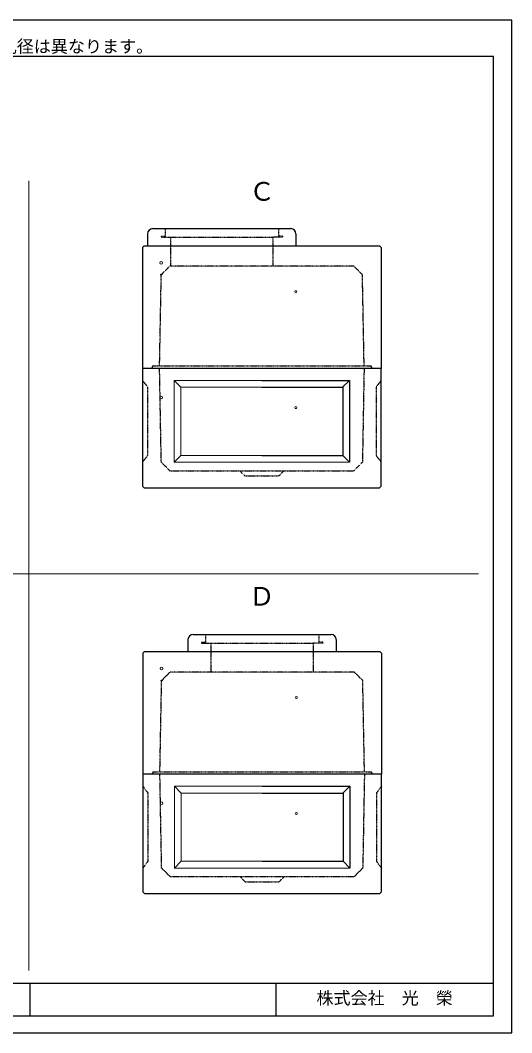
# Model space of a CAD drawing. Units: millimetres, scale not verified. Extents: x -420 to 421, y -297 to 297.
# Drawn here: x 132 to 421, y -297 to 297 of the extents above; entities that cross this region are included whole.
import ezdxf
from ezdxf.enums import TextEntityAlignment as Align

# ---------------------------------------------------------------- set-up
doc = ezdxf.new("R2010")
doc.units = ezdxf.units.MM
doc.header["$PDMODE"] = 32
doc.header["$PDSIZE"] = 0.5
doc.linetypes.add('USER2', pattern=[4.7625, 3.175, -1.5875])
doc.layers.add('0-0', color=7, linetype='Continuous')
for name, color, linetype, lineweight in [('0-1_0', 9, 'Continuous', 25), ('0-2_dims', 7, 'Continuous', 18), ('0-3_pen1実線', 4, 'Continuous', 13), ('0-4_pen2実線', 3, 'Continuous', 13), ('0-5_pen3実線', 7, 'Continuous', 25), ('0-6_pen4実線', 7, 'Continuous', 25), ('0-7_pen2破線', 3, 'USER2', 25), ('0-9_draw', 7, 'Continuous', 13)]:
    doc.layers.add(name, color=color, linetype=linetype, lineweight=lineweight)
doc.styles.add('ＭＳ ゴシック', font='')
doc.styles.get('ＭＳ ゴシック').set_extended_font_data('MS Gothic')

# ---------------------------------------------------------------- blocks, each defined once
blk = doc.blocks.new('部分図 1')
at = {"layer": '0-1_0'}
blk.add_lwpolyline([(0, 0), (16824, 0), (16824, 11878), (0, 11878)], close=True, dxfattribs=at)
at = {"layer": '0-2_dims'}
for p, q in [((11159.96, 731.96), (11159.96, 9993)), ((16434, 5383), (5700, 5383))]:
    blk.add_line(p, q, dxfattribs=at)
at = {"layer": '0-3_pen1実線'}
for p, q in [((14021.48, 9327.53), (14027.44, 9333.49)), ((14495.37, 4566), (14501.33, 4571.96))]:
    blk.add_line(p, q, dxfattribs=at)
at = {"layer": '0-4_pen2実線'}
for centre, radius in [((12712.01, 9033.39), 16), ((14292.01, 8693.39), 12), ((12712.01, 7453.4), 16), ((14292.01, 7333.4), 12), ((12715.93, 4272), 16), ((14295.93, 3932), 12), ((12715.93, 2692), 16), ((14295.93, 2572), 12)]:
    blk.add_circle(centre, radius, dxfattribs=at)
at = {"layer": '0-5_pen3実線'}
for p, q in [((12611.48, 9433.49), (14231.48, 9433.49)), ((12551.48, 9373.49), (12551.48, 9233.49)), ((14291.48, 9373.49), (14291.48, 9233.49)), ((12492.01, 9213.39), (12512.01, 9233.39)), ((12492.01, 9213.39), (12492.01, 7793.39)), ((12512.01, 9233.39), (15272.01, 9233.39)), ((15292.01, 9213.39), (15272.01, 9233.39)), ((15292.01, 9213.39), (15292.01, 7793.39)), ((15292.01, 7793.39), (12492.01, 7793.39)), ((15292.01, 6413.4), (15292.01, 7793.4)), ((14920.01, 7653.4), (14840.01, 7573.4)), ((13892.01, 6773.4), (14842.01, 6773.4)), ((14842.01, 6773.4), (14922.01, 6693.4)), ((12862.01, 6693.4), (14919.31, 6696.1)), ((12512.01, 6393.4), (15272.01, 6393.4)), ((15292.01, 6413.4), (15272.01, 6393.4)), ((13085.37, 4671.96), (14705.37, 4671.96)), ((13025.37, 4611.96), (13025.37, 4471.96)), ((14765.37, 4611.96), (14765.37, 4471.96)), ((12495.93, 4452), (12515.93, 4472)), ((12495.93, 4452), (12495.93, 3032)), ((12515.93, 4472), (15275.93, 4472)), ((15295.93, 4452), (15275.93, 4472)), ((15295.93, 4452), (15295.93, 3032)), ((15295.93, 3032), (12495.93, 3032)), ((15295.93, 1652), (15295.93, 3032)), ((14923.93, 2892), (14843.93, 2812)), ((12865.93, 1932), (14923.23, 1934.7)), ((13895.93, 2012), (14845.93, 2012)), ((14845.93, 2012), (14925.93, 1932)), ((12515.93, 1632), (15275.93, 1632)), ((15295.93, 1652), (15275.93, 1632)), ((11171, 580), (11171, 200))]:
    blk.add_line(p, q, dxfattribs=at)
for points in [[(12492.01, 7793.4), (12492.01, 6413.4), (12512.01, 6393.4)], [(13892.01, 7653.4), (14922.01, 7653.4), (14922.01, 6693.4)], [(13892.01, 7573.4), (14842.01, 7573.4), (14842.01, 6773.4)], [(12495.93, 3032), (12495.93, 1652), (12515.93, 1632)], [(13895.93, 2892), (14925.93, 2892), (14925.93, 1932)], [(13895.93, 2812), (14845.93, 2812), (14845.93, 2012)]]:
    blk.add_lwpolyline(points, dxfattribs=at)
for centre, start, end in [((12611.48, 9373.49), 90, 180), ((14231.48, 9373.49), 0, 90), ((13085.37, 4611.96), 90, 180), ((14705.37, 4611.96), 0, 90)]:
    blk.add_arc(centre, 60, start, end, dxfattribs=at)
at = {"layer": '0-6_pen4実線'}
for p, q in [((200, 580), (16610, 580)), ((14055, 580), (14055, 200))]:
    blk.add_line(p, q, dxfattribs=at)
blk.add_lwpolyline([(200, 200), (16610, 200), (16610, 11452), (200, 11452)], close=True, dxfattribs=at)
at = {"layer": '0-7_pen2破線'}
for p, q in [((12757.48, 9433.49), (12757.48, 9333.49)), ((14085.48, 9433.49), (14085.48, 9345.49)), ((12709.48, 9345.49), (12709.48, 9333.49)), ((12709.48, 9345.49), (12757.48, 9345.49)), ((12709.48, 9333.49), (14021.48, 9333.49)), ((12821.48, 9333.49), (12821.48, 9233.49)), ((14133.48, 9333.49), (14021.48, 9333.49)), ((14021.48, 9333.49), (14021.48, 9233.49)), ((14133.48, 9345.49), (14085.48, 9345.49)), ((14133.48, 9345.49), (14133.48, 9333.49)), ((12822.01, 9233.39), (12822.01, 8993.39)), ((14022.01, 9233.39), (14022.01, 8993.39)), ((12712.01, 8893.39), (12812.01, 8993.39)), ((12692.01, 7823.39), (12712.01, 8893.39)), ((12612.01, 7823.39), (15172.01, 7823.39)), ((12712.01, 6693.4), (12692.01, 7793.4)), ((15292.01, 7653.4), (15232.01, 7573.4)), ((15232.01, 7573.4), (15232.01, 6773.4)), ((15232.01, 6773.4), (15292.01, 6693.4)), ((12812.01, 6593.4), (12712.01, 6693.4)), ((12812.01, 6593.4), (14972.01, 6593.4)), ((13692.01, 6533.4), (13632.01, 6593.4)), ((13231.37, 4671.96), (13231.37, 4571.96)), ((14559.37, 4671.96), (14559.37, 4583.96)), ((13183.37, 4583.96), (13183.37, 4571.96)), ((13183.37, 4583.96), (13231.37, 4583.96)), ((13183.37, 4571.96), (14495.37, 4571.96)), ((13295.37, 4571.96), (13295.37, 4471.96)), ((14607.37, 4571.96), (14495.37, 4571.96)), ((14495.37, 4571.96), (14495.37, 4471.96)), ((14607.37, 4583.96), (14559.37, 4583.96)), ((14607.37, 4583.96), (14607.37, 4571.96)), ((13294.93, 4472), (13294.93, 4232)), ((14495.53, 4472), (14495.53, 4232)), ((12715.93, 4132), (12815.93, 4232)), ((12695.93, 3062), (12715.93, 4132)), ((12615.93, 3062), (15175.93, 3062)), ((12715.93, 1932), (12695.93, 3032)), ((15295.93, 2892), (15235.93, 2812)), ((15235.93, 2812), (15235.93, 2012)), ((12815.93, 1832), (12715.93, 1932)), ((15235.93, 2012), (15295.93, 1932)), ((12815.93, 1832), (14975.93, 1832)), ((13695.93, 1772), (13635.93, 1832))]:
    blk.add_line(p, q, dxfattribs=at)
for points in [[(14972.01, 8993.39), (13892.01, 8993.39), (12812.01, 8993.39)], [(15092.01, 7823.39), (15072.01, 8893.39), (14972.01, 8993.39)], [(12612.01, 7823.39), (12602.01, 7793.39), (12612.01, 7823.39)], [(15091.48, 7793.4), (15072.01, 6693.4), (14972.01, 6593.4)], [(15182.01, 7793.39), (15172.01, 7823.39), (15182.01, 7793.39)], [(12492.01, 7653.4), (12552.01, 7573.4), (12552.01, 6773.4), (12492.01, 6693.4)], [(13692.01, 6533.4), (14092.01, 6533.4), (14152.01, 6593.4)], [(14975.93, 4232), (13895.93, 4232), (12815.93, 4232)], [(15095.93, 3062), (15075.93, 4132), (14975.93, 4232)], [(12615.93, 3062), (12605.93, 3032), (12615.93, 3062)], [(15095.4, 3032), (15075.93, 1932), (14975.93, 1832)], [(15185.93, 3032), (15175.93, 3062), (15185.93, 3032)], [(12495.93, 2892), (12555.93, 2812), (12555.93, 2012), (12495.93, 1932)], [(13695.93, 1772), (14095.93, 1772), (14155.93, 1832)]]:
    blk.add_lwpolyline(points, dxfattribs=at)
for p in [(12712.01, 8893.39), (12715.93, 4132)]:
    blk.add_point(p, dxfattribs=at)
at = {"layer": '0-9_draw'}
for p, q in [((12862.01, 7653.4), (12862.01, 6693.4)), ((12862.01, 7653.4), (12942.01, 7573.4)), ((12862.01, 7653.4), (13892.01, 7653.4)), ((12942.01, 7573.4), (12942.01, 6773.4)), ((12942.01, 7573.4), (13892.01, 7573.4)), ((12942.01, 6773.4), (12862.01, 6693.4)), ((12942.01, 6773.4), (13892.01, 6773.4)), ((12865.93, 2892), (12865.93, 1932)), ((12865.93, 2892), (12945.93, 2812)), ((12865.93, 2892), (13895.93, 2892)), ((12945.93, 2812), (12945.93, 2012)), ((12945.93, 2812), (13895.93, 2812)), ((12945.93, 2012), (12865.93, 1932)), ((12945.93, 2012), (13895.93, 2012))]:
    blk.add_line(p, q, dxfattribs=at)
at = {"layer": '0-2_dims', "style": 'ＭＳ ゴシック'}
for s, height, p in [('※ＦＥＰ管メーカー・継手メーカーに依り、削孔径は異なります。', 146.6, (6617.66, 11453.93)), ('Ｃ', 219.9, (13744.01, 9694.8)), ('Ｄ', 219.9, (13742.21, 4944.4))]:
    blk.add_text(s, height=height, dxfattribs=at).set_placement(p, align=Align.BOTTOM_LEFT)
at = {"layer": '0-5_pen3実線', "style": 'ＭＳ ゴシック'}
blk.add_text('株式会社\u3000光\u3000榮', height=146.6, dxfattribs=at).set_placement((14533, 290), align=Align.BOTTOM_LEFT)

msp = doc.modelspace()

# ---------------------------------------------------------------- block references
at = {"layer": '0-0', "xscale": 0.05, "yscale": 0.05}
msp.add_blockref('部分図 1', (-420.5, -297), dxfattribs=at)

doc.saveas('drawing.dxf')
